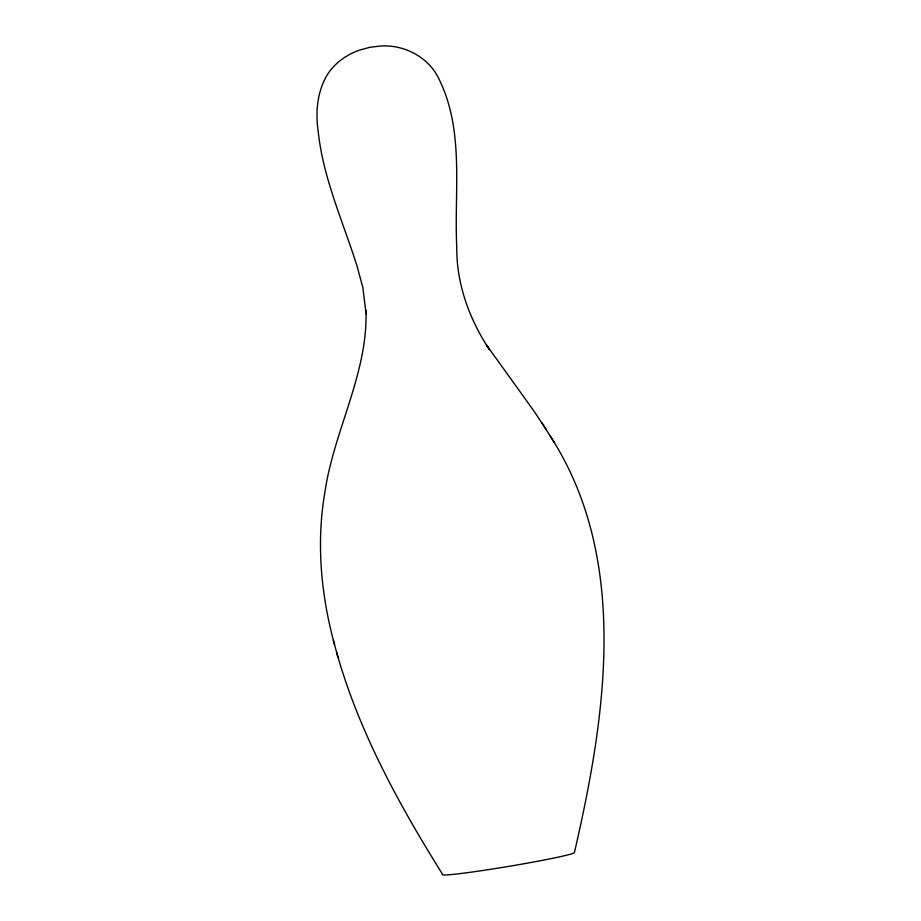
<?xml version="1.0" encoding="UTF-8"?>
<svg xmlns="http://www.w3.org/2000/svg" width="921" height="921" viewBox="0 0 921 921"><rect width="100%" height="100%" fill="white"/><g stroke="black" fill="none" stroke-linecap="round" stroke-linejoin="round"><path stroke-width="1.38" d="M546.349 429.796L533.858 410.927L486.403 344.88L489.604 349.842C469.491 319.61 456.448 284.036 456.781 247.427C453.972 192.109 464.621 132.025 439.57 80.254C429.566 57.539 404.549 44.277 380.2 46.05L369.828 47.305L359.317 50.195C346.377 54.8 334.519 63.146 327.185 74.923C317.054 92.042 315.408 112.466 318.24 131.807C323.19 178.432 343.096 221.8 357.026 266.065L362.862 287.571L366.086 313.934L365.994 310.342C368.043 373.512 334.012 430.291 324.963 491.779C316.099 542.676 320.98 595.208 334.599 644.815M550.286 436.14C630.252 559.91 605.569 717.309 574.428 852.535A66.991 2.798 -9.5 0 1 505.606 866.891A66.991 2.798 -9.5 0 1 442.552 874.328C396.916 801.27 354.85 724.286 333.39 640.291M542.181 423.165L554.511 442.851M336.741 652.747L337.846 656.915"/></g></svg>
